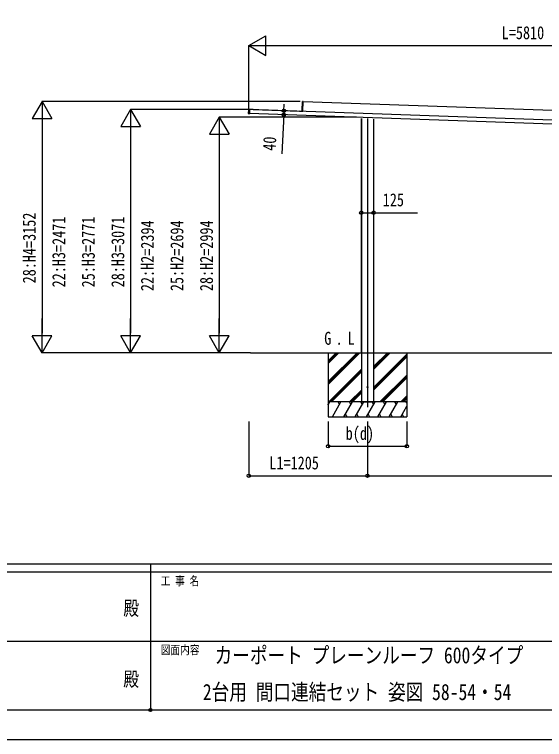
# Model space of a CAD drawing. Units: millimetres, scale not verified. Extents: x -16820 to 16820, y -11880 to 11880.
# Drawn here: x -1399 to 3983, y -11880 to -4513 of the extents above; entities that cross this region are included whole.
import ezdxf
from ezdxf.enums import TextEntityAlignment as Align

# ---------------------------------------------------------------- set-up
doc = ezdxf.new("R2010")
doc.units = ezdxf.units.MM
doc.header["$LTSCALE"] = 60
doc.header["$PDMODE"] = 32
doc.header["$PDSIZE"] = 30
for name, color, linetype in [('0-2_USER1', 3, 'Continuous'), ('0-3_YKK_12', 2, 'Continuous'), ('0-4_YKK_A1', 4, 'Continuous'), ('0-5_YKK_D', 6, 'Continuous'), ('0-6_YKK_ZWAK', 7, 'Continuous')]:
    doc.layers.add(name, color=color, linetype=linetype)
doc.styles.add('ＭＳ ゴシック', font='')
doc.styles.get('ＭＳ ゴシック').set_extended_font_data('MS Gothic')

msp = doc.modelspace()

# ---------------------------------------------------------------- linework, layer by layer
at = {"layer": '0-3_YKK_12'}
msp.add_line((2185.08, -5568.71), (2185.08, -8502.5), dxfattribs=at)
at = {"layer": '0-4_YKK_A1'}
for p, q in [((1526.84, -5396.48), (1523.62, -5488.57)), ((1526.84, -5396.48), (1526.37, -5396.47)), ((1532.37, -5396.34), (1526.84, -5396.48)), ((1526.85, -5395.98), (1532.39, -5395.84)), ((1528.83, -5497.75), (1532.37, -5396.34)), ((1532.3, -5398.54), (6671.42, -5578)), ((1532.39, -5395.84), (1532.37, -5396.34)), ((977.34, -5518.75), (978.7, -5479.77)), ((979.04, -5519.84), (980.48, -5478.79)), ((979.51, -5519.86), (979.04, -5519.84)), ((987.01, -5521.08), (979.5, -5520.36)), ((980.95, -5478.8), (979.51, -5519.86)), ((979.51, -5519.86), (987.02, -5520.58)), ((980.24, -5521.85), (985.23, -5522.03)), ((980.95, -5478.8), (980.48, -5478.79)), ((988.49, -5478.61), (980.95, -5478.8)), ((995.3, -5477.35), (981.81, -5476.88)), ((985.23, -5522.03), (985.27, -5520.91)), ((986.8, -5477.05), (986.76, -5478.15)), ((987.02, -5520.58), (987.01, -5521.08)), ((988.49, -5478.61), (987.02, -5520.58)), ((6781.7, -5721.94), (987.06, -5519.58)), ((6783.1, -5681.96), (988.45, -5479.61)), ((995.23, -5479.35), (995.3, -5477.35)), ((1001.29, -5477.56), (995.3, -5477.35)), ((1001.22, -5479.56), (1001.29, -5477.56)), ((1011.29, -5477.91), (1001.29, -5477.56)), ((1011.22, -5479.91), (1011.29, -5477.91)), ((1017.21, -5480.12), (1017.28, -5478.12)), ((1024.23, -5480.86), (1024.24, -5480.56)), ((1024.24, -5480.56), (1024.26, -5479.96)), ((1493.83, -5497.25), (1493.84, -5496.95)), ((1493.84, -5496.95), (1493.86, -5496.35)), ((1493.86, -5496.35), (1493.87, -5496.05)), ((1497.83, -5497.39), (1497.85, -5496.69)), ((1528.82, -5497.78), (1497.85, -5496.69)), ((1523.34, -5496.58), (1522.87, -5496.57)), ((1523.62, -5488.57), (1523.15, -5488.56)), ((1523.62, -5488.57), (1523.34, -5496.58)), ((1528.83, -5497.75), (1528.81, -5498.48)), ((2123.78, -5571.5), (2123.78, -7950)), ((2124.18, -5571.51), (2124.18, -8450)), ((2245.98, -5575.77), (2245.98, -8450)), ((2247.58, -5575.82), (2247.58, -7950)), ((997.55, -7950), (7296.2, -7950.01)), ((1785.08, -7950), (1785.08, -8600)), ((1785.08, -8243.98), (2079.06, -7950)), ((1785.08, -8258.12), (2093.2, -7950)), ((1785.08, -8272.26), (2107.34, -7950)), ((1785.08, -8031.85), (1866.92, -7950)), ((1785.08, -8045.99), (1881.07, -7950)), ((1785.08, -8060.13), (1895.21, -7950)), ((2122.88, -7950), (2123.48, -7950)), ((2245.98, -7950), (2246.08, -7950)), ((2245.98, -8119.73), (2415.71, -7950)), ((2245.98, -8105.59), (2401.57, -7950)), ((2245.98, -8091.45), (2387.43, -7950)), ((2246.08, -7950), (2246.38, -7950)), ((2247.28, -7950), (2247.58, -7950)), ((2585.08, -7950), (2585.08, -8600)), ((2245.98, -8303.58), (2585.08, -7964.48)), ((2245.98, -8317.72), (2585.08, -7978.62)), ((2245.98, -8331.86), (2585.08, -7992.77)), ((1791.19, -8450), (2124.18, -8117.01)), ((1805.33, -8450), (2124.18, -8131.16)), ((1819.47, -8450), (2124.18, -8145.3)), ((2311.69, -8450), (2585.08, -8176.61)), ((2325.83, -8450), (2585.08, -8190.75)), ((2339.97, -8450), (2585.08, -8204.9)), ((2003.32, -8450), (2124.18, -8329.14)), ((2017.46, -8450), (2124.18, -8343.29)), ((2031.61, -8450), (2124.18, -8357.43)), ((2523.82, -8450), (2585.08, -8388.74)), ((2585.08, -8450), (1785.08, -8450)), ((1785.08, -8478.94), (1801.79, -8450)), ((1829.62, -8600), (1916.23, -8450)), ((1901.23, -8475.98), (1886.22, -8450)), ((1945.1, -8600), (2031.7, -8450)), ((2016.7, -8475.98), (2001.7, -8450)), ((2060.57, -8600), (2147.17, -8450)), ((2132.17, -8475.98), (2117.17, -8450)), ((2124.18, -8450), (2245.98, -8450)), ((2176.04, -8600), (2262.64, -8450)), ((2247.64, -8475.98), (2232.64, -8450)), ((2291.51, -8600), (2378.11, -8450)), ((2363.11, -8475.98), (2348.11, -8450)), ((2406.98, -8600), (2493.58, -8450)), ((2478.58, -8475.98), (2463.58, -8450)), ((2537.96, -8450), (2585.08, -8402.89)), ((2552.1, -8450), (2585.08, -8417.03)), ((2585.08, -8460.45), (2579.05, -8450)), ((1786.79, -8475.98), (1785.08, -8473.02)), ((2522.45, -8600), (2585.08, -8491.52)), ((1785.08, -8600), (2585.08, -8600)), ((1960.09, -8574.02), (1975.09, -8600)), ((2075.57, -8574.02), (2090.56, -8600)), ((2191.04, -8574.02), (2206.03, -8600)), ((2306.5, -8574.02), (2321.5, -8600)), ((2421.98, -8574.02), (2436.97, -8600)), ((2537.45, -8574.02), (2552.44, -8600))]:
    msp.add_line(p, q, dxfattribs=at)
for points in [[(1522.87, -5496.57), (1523.15, -5488.56), (1526.37, -5396.47)], [(980.96, -5478.3), (988.51, -5478.11), (988.49, -5478.61)], [(1023.78, -5478.35), (1023.71, -5480.34), (988.47, -5479.11)], [(1023.78, -5478.35), (1017.28, -5478.12), (1011.29, -5477.91)], [(1024.26, -5479.96), (1024.27, -5479.66), (1493.87, -5496.05)], [(1497.85, -5496.69), (1497.87, -5496.19), (1522.55, -5497.06)], [(2122.58, -5571.46), (2122.58, -7950), (2122.88, -7950)], [(2246.38, -5575.78), (2246.38, -7950), (2246.68, -7950), (2247.28, -7950)], [(2123.48, -7950), (2123.78, -7950), (2124.08, -7950), (2124.18, -7950)]]:
    msp.add_lwpolyline(points, dxfattribs=at)
msp.add_circle((2185.08, -8300), 5, dxfattribs=at)
for centre, radius, start, end in [((1526.87, -5396.48), 0.5, 91.5, 178), ((1528.9, -5396.3), 2.07, 171.06854, 184.93146), ((980.34, -5518.85), 3, 178, 268), ((981.7, -5479.88), 3, 88, 178), ((979.54, -5519.86), 0.5, 178, 264.5), ((981.56, -5520.18), 2.07, 171.06854, 184.93146), ((980.98, -5478.8), 0.5, 91.5, 178), ((983.01, -5478.63), 2.07, 171.06854, 184.93146), ((1522.37, -5496.55), 0.5, 268, 358), ((1522.37, -5496.28), 0.765, 269.05171, 301.0406), ((1522.55, -5496.81), 0.242, 269.80053, 328.78296), ((1525.44, -5481.79), 15.54, 259.3054, 261.87346), ((1523.07, -5498.76), 1.85, 83.82294, 99.58333), ((1520.1, -5496.7), 3.17, 351.51431, 355.97407), ((1522.34, -5496.55), 1, 337.89786, 358), ((1528.79, -5497.75), 0.046, 321.12762, 0.80407)]:
    msp.add_arc(centre, radius, start, end, dxfattribs=at)
for centre, ratio, start_param in [((1515.75, -5497.32), 0.038227, 0), ((1515.77, -5497.32), 0.061163, 0.0374041)]:
    msp.add_ellipse(centre, major_axis=(13.07, -0.46), ratio=ratio, start_param=start_param, end_param=0.962078, dxfattribs=at)
at = {"layer": '0-5_YKK_D'}
for p, q in [((980.08, -4828.88), (1153.28, -4728.88)), ((1153.28, -4928.88), (1153.28, -4728.88)), ((980.08, -5517.85), (980.08, -4827.88)), ((980.08, -4828.88), (1153.28, -4928.88)), ((980.08, -4828.88), (1326.49, -4828.88)), ((1180.08, -4828.88), (6590.08, -4828.88)), ((-1119.92, -5397.54), (-1219.92, -5570.74)), ((1503, -5397.54), (-1120.92, -5397.54)), ((-1119.92, -5397.54), (-1019.92, -5570.74)), ((-1119.92, -5397.54), (-1119.92, -5743.95)), ((1337.11, -5491.79), (1340.35, -5423.87)), ((-219.92, -5479.38), (-319.92, -5652.58)), ((981.21, -5479.38), (-220.92, -5479.38)), ((-219.92, -5479.38), (-119.92, -5652.58)), ((-219.92, -5479.38), (-219.92, -5825.79)), ((1337.11, -5491.79), (1335.2, -5531.75)), ((1337.11, -5491.79), (1338.11, -5491.84)), ((-1219.92, -5570.74), (-1019.92, -5570.74)), ((-1119.92, -5597.54), (-1119.92, -7750)), ((680.08, -5555.91), (580.08, -5729.11)), ((2073.38, -5555.91), (679.08, -5555.91)), ((680.08, -5555.91), (780.08, -5729.11)), ((680.08, -5555.91), (680.08, -5902.32)), ((1335.2, -5531.75), (1316.22, -5928.5)), ((1335.2, -5531.75), (1336.19, -5531.8)), ((-319.92, -5652.58), (-119.92, -5652.58)), ((-219.92, -5679.38), (-219.92, -7750)), ((580.08, -5729.11), (780.08, -5729.11)), ((680.08, -5755.91), (680.08, -7750)), ((-1119.92, -7950), (-1119.92, -7603.59)), ((-219.92, -7950), (-219.92, -7603.59)), ((680.08, -7950), (680.08, -7603.59)), ((-1119.92, -7950), (-1219.92, -7776.8)), ((-1019.92, -7776.8), (-1219.92, -7776.8)), ((-1119.92, -7950), (-1019.92, -7776.8)), ((-219.92, -7950), (-319.92, -7776.8)), ((-119.92, -7776.8), (-319.92, -7776.8)), ((-219.92, -7950), (-119.92, -7776.8)), ((680.08, -7950), (580.08, -7776.8)), ((780.08, -7776.8), (580.08, -7776.8)), ((680.08, -7950), (780.08, -7776.8)), ((996.55, -7950), (-1120.92, -7950)), ((996.55, -7950), (-220.92, -7950)), ((996.55, -7950), (679.08, -7950)), ((980.08, -8650), (980.08, -9201)), ((1785.08, -8650), (1785.08, -8901)), ((2185.08, -8650), (2185.08, -9201)), ((2185.08, -8650), (2185.08, -9201)), ((2585.08, -8650), (2585.08, -8901)), ((1785.08, -8900), (2585.08, -8900)), ((980.08, -9200), (2185.08, -9200)), ((2185.08, -9200), (6561.08, -9200))]:
    msp.add_line(p, q, dxfattribs=at)
msp.add_lwpolyline([(2122.58, -6527), (2247.58, -6527), (2691.98, -6527)], dxfattribs=at)
for centre in [(1335.2, -5531.75), (1337.11, -5491.79), (2122.58, -6527), (2247.58, -6527), (1785.08, -8900), (2585.08, -8900), (980.08, -9200), (2185.08, -9200), (2185.08, -9200)]:
    msp.add_circle(centre, 17, dxfattribs=at)
at = {"layer": '0-6_YKK_ZWAK'}
for p, q in [((15580.08, -10100), (-15619.92, -10100)), ((-19.92, -10100), (-19.92, -11580)), ((-19.92, -10180), (-5219.92, -10180)), ((5180.08, -10180), (-19.92, -10180)), ((-5189.92, -10880), (-19.92, -10880)), ((-19.92, -10880), (5180.08, -10880)), ((-5219.92, -11580), (-19.92, -11580)), ((-19.92, -11580), (5180.08, -11580))]:
    msp.add_line(p, q, dxfattribs=at)
msp.add_lwpolyline([(-16820, -11880), (16820, -11880), (16820, 11880), (-16820, 11880)], close=True, dxfattribs=at)
msp.add_point((-19.92, -11580), dxfattribs=at)

# ---------------------------------------------------------------- texts
at = {"layer": '0-2_USER1', "style": 'ＭＳ ゴシック', "width": 0.8}
for s, height, p in [('G', 132, (1746, -7909)), ('L', 132, (1982.42, -7909)), ('.', 132, (1861.2, -7909)), ('カーポート プレーンルーフ 600タイプ', 164.2, (632.77, -11155.33)), ('2台用 間口連結セット 姿図 58-54・54', 164.2, (513.31, -11528.67))]:
    msp.add_text(s, height=height, dxfattribs=at).set_placement(p, align=Align.BOTTOM_LEFT)
at = {"layer": '0-5_YKK_D', "style": 'ＭＳ ゴシック', "width": 0.8}
for s, p in [('L=5810', (3549.08, -4803.88)), ('125', (2340.58, -6502)), ('b(d)', (1964.28, -8875)), ('L1=1205', (1188.98, -9175))]:
    msp.add_text(s, height=132, dxfattribs=at).set_placement(p, align=Align.BOTTOM_LEFT)
for s, rotation, p in [('40', 87.262, (1292.45, -5902.33)), ('28:H4=3152', 90, (-1144.92, -7244.97)), ('22:H3=2471', 90, (-844.92, -7285.89)), ('25:H3=2771', 90, (-544.92, -7285.89)), ('28:H3=3071', 90, (-244.92, -7285.89)), ('22:H2=2394', 90, (55.08, -7324.15)), ('25:H2=2694', 90, (355.08, -7324.15)), ('28:H2=2994', 90, (655.08, -7324.15))]:
    msp.add_text(s, height=132, rotation=rotation, dxfattribs=at).set_placement(p, align=Align.BOTTOM_LEFT)
at = {"layer": '0-6_YKK_ZWAK', "style": 'ＭＳ ゴシック', "width": 0.8}
for s, height, p in [('工 事 名', 87.98, (85.08, -10340)), ('殿', 146.6, (-294.67, -10663.33)), ('図面内容', 87.98, (85.08, -11040)), ('殿', 146.6, (-294.67, -11383.33))]:
    msp.add_text(s, height=height, dxfattribs=at).set_placement(p, align=Align.BOTTOM_LEFT)

doc.saveas('drawing.dxf')
